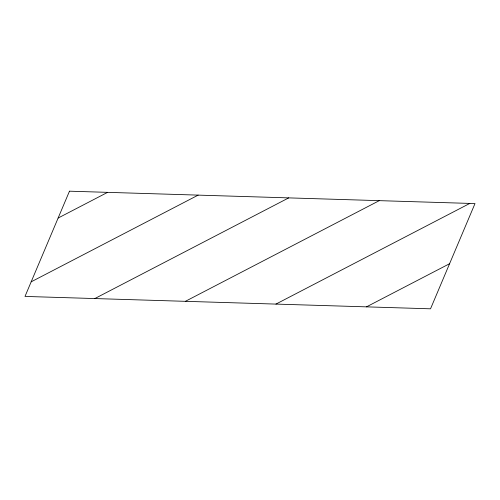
<?xml version="1.0" encoding="UTF-8"?>
<svg xmlns="http://www.w3.org/2000/svg" width="500" height="500" viewBox="0 0 500 500"><rect width="100%" height="100%" fill="white"/><g stroke="black" fill="none" stroke-linecap="round" stroke-linejoin="round"><path stroke-width="0.75" d="M58.119 218.05L107.606 192.356M31.169 281.831L198.162 195.119M94.838 298.556L288.712 197.887M185.394 301.325L379.269 200.65M275.944 304.088L469.819 203.419M366.494 306.856L449.588 263.712M69.475 191.188L25 296.425L430.525 308.812L475 203.575L69.475 191.188"/></g></svg>
